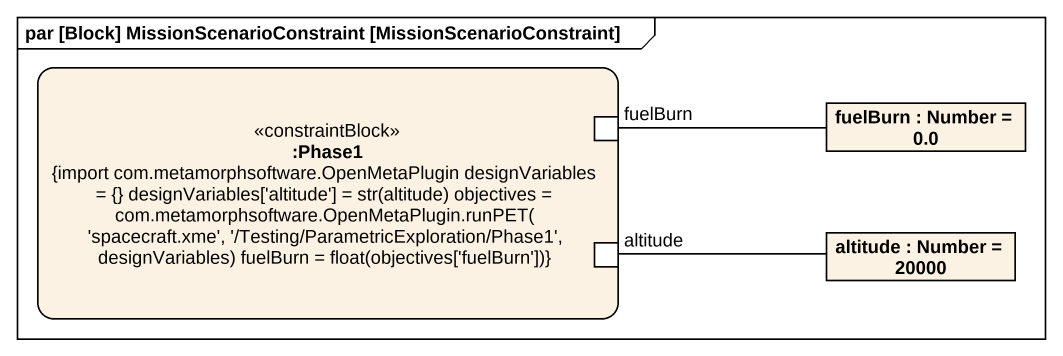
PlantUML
@startuml
mainframe par [Block] MissionScenarioConstraint [MissionScenarioConstraint]
rectangle ":Phase1\n{import com.metamorphsoftware.OpenMetaPlugin designVariables = {} designVariables['altitude'] = str(altitude) objectives = com.metamorphsoftware.OpenMetaPlugin.runPET( 'spacecraft.xme', '/Testing/ParametricExploration/Phase1', designVariables) fuelBurn = float(objectives['fuelBurn'])}" as Phase1 <<constraintBlock>> {
  port fuelBurn
  port "altitude" as altitude_2
}
rectangle "fuelBurn : Number = 0.0" as fuelBurn_2
rectangle "altitude : Number = 20000" as altitude
fuelBurn -right- fuelBurn_2
altitude_2 -right- altitude
@enduml
